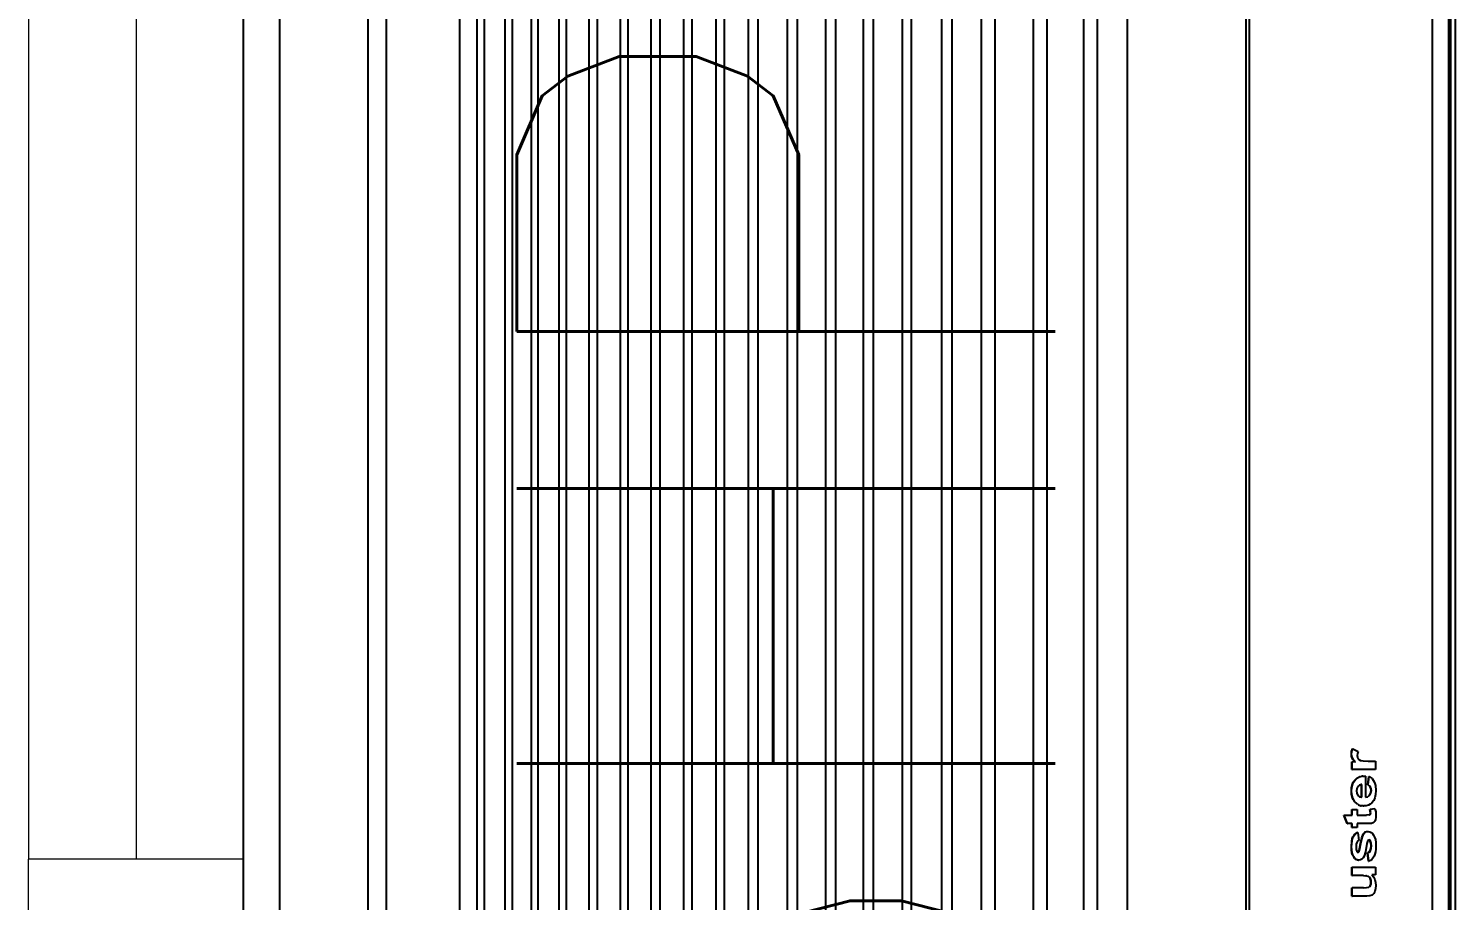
# Model space of a CAD drawing. Header units: inches. Extents: x 17074 to 430035, y 21644 to 175348.
# Drawn here: x 49579 to 50309, y 70058 to 70504 of the extents above; entities that cross this region are included whole.
import ezdxf

# ---------------------------------------------------------------- set-up
doc = ezdxf.new("R2010")
doc.units = ezdxf.units.IN
doc.header["$MEASUREMENT"] = 0
doc.layers.add('Edges', color=7, linetype='Continuous')
doc.layers.add('WIN', color=8, linetype='Continuous', lineweight=18)
doc.styles.add('LAILA', font='romans.shx', dxfattribs={"width": 0.85})

# ---------------------------------------------------------------- blocks, each defined once
blk = doc.blocks.new('air con')
at = {"layer": 'Edges'}
for p, q in [((71.402, 41.898), (152.402, 41.898)), ((71.402, 41.095), (152.402, 41.095)), ((71.402, 39.122), (152.402, 39.122)), ((152.402, 38.724), (71.402, 38.724)), ((152.402, 37.092), (71.402, 37.092)), ((152.402, 36.701), (71.402, 36.701)), ((152.402, 36.542), (71.402, 36.542)), ((152.402, 36.078), (71.402, 36.078)), ((152.402, 35.914), (71.402, 35.914)), ((152.402, 35.493), (71.402, 35.493)), ((152.402, 35.34), (71.402, 35.34)), ((152.402, 34.877), (71.402, 34.877)), ((152.402, 34.709), (71.402, 34.709)), ((152.402, 34.207), (71.402, 34.207)), ((152.402, 34.022), (71.402, 34.022)), ((152.402, 33.51), (71.402, 33.51)), ((152.402, 33.335), (71.402, 33.335)), ((152.402, 32.826), (71.402, 32.826)), ((152.402, 32.625), (71.402, 32.625)), ((152.402, 32.098), (71.402, 32.098)), ((152.402, 31.911), (71.402, 31.911)), ((152.402, 31.378), (71.402, 31.378)), ((152.402, 31.189), (71.402, 31.189)), ((152.402, 30.654), (71.402, 30.654)), ((152.402, 30.439), (71.402, 30.439)), ((152.402, 29.791), (71.402, 29.791)), ((152.402, 29.562), (71.402, 29.562)), ((152.402, 28.935), (71.402, 28.935)), ((152.402, 28.714), (71.402, 28.714)), ((152.402, 28.092), (71.402, 28.092)), ((152.402, 27.871), (71.402, 27.871)), ((152.402, 27.226), (71.402, 27.226)), ((152.402, 27.024), (71.402, 27.024)), ((152.402, 26.349), (71.402, 26.349)), ((152.402, 26.117), (71.402, 26.117)), ((152.402, 25.469), (71.402, 25.469)), ((152.402, 25.162), (71.402, 25.162)), ((152.402, 24.304), (71.402, 24.304)), ((152.402, 24.002), (71.402, 24.002)), ((152.402, 23.184), (71.402, 23.184)), ((152.402, 22.883), (71.402, 22.883)), ((152.402, 22.213), (71.402, 22.213)), ((152.402, 19.568), (71.402, 19.568)), ((152.402, 19.493), (71.402, 19.493)), ((113.253, 17.206), (113.442, 17.206)), ((113.253, 17.206), (113.253, 17.199)), ((113.253, 17.199), (113.442, 17.199)), ((113.253, 16.872), (113.253, 17.199)), ((113.442, 17.206), (113.442, 17.199)), ((113.442, 16.961), (113.442, 17.199)), ((113.713, 17.206), (113.901, 17.206)), ((113.713, 17.206), (113.713, 17.199)), ((113.713, 17.199), (113.901, 17.199)), ((113.713, 16.981), (113.713, 17.199)), ((113.901, 17.206), (113.901, 17.199)), ((113.901, 17.199), (113.901, 16.682)), ((114.107, 17.155), (114.129, 17.172)), ((114.171, 17.192), (114.129, 17.172)), ((114.129, 17.165), (114.171, 17.185)), ((114.129, 17.172), (114.129, 17.165)), ((114.171, 17.192), (114.222, 17.206)), ((114.171, 17.185), (114.222, 17.199)), ((114.171, 17.192), (114.171, 17.185)), ((114.222, 17.206), (114.284, 17.215)), ((114.222, 17.199), (114.284, 17.208)), ((114.222, 17.206), (114.222, 17.199)), ((114.284, 17.215), (114.356, 17.217)), ((114.284, 17.215), (114.284, 17.208)), ((114.284, 17.208), (114.356, 17.211)), ((114.356, 17.217), (114.483, 17.209)), ((114.356, 17.211), (114.483, 17.202)), ((114.483, 17.209), (114.533, 17.198)), ((114.483, 17.202), (114.533, 17.191)), ((114.533, 17.198), (114.573, 17.183)), ((114.533, 17.198), (114.533, 17.191)), ((114.533, 17.191), (114.573, 17.176)), ((114.573, 17.183), (114.573, 17.176)), ((114.573, 17.183), (114.606, 17.163)), ((114.573, 17.176), (114.606, 17.157)), ((114.782, 17.206), (114.869, 17.206)), ((114.782, 17.206), (114.782, 17.199)), ((114.782, 17.199), (114.869, 17.199)), ((114.782, 17.09), (114.782, 17.199)), ((114.869, 17.308), (115.058, 17.388)), ((114.869, 17.302), (115.058, 17.381)), ((114.869, 17.308), (114.869, 17.302)), ((114.869, 17.206), (114.869, 17.302)), ((114.869, 17.206), (114.869, 17.199)), ((115.058, 17.388), (115.058, 17.381)), ((115.058, 17.381), (115.058, 17.206)), ((115.058, 17.206), (115.187, 17.206)), ((115.058, 17.206), (115.058, 17.199)), ((115.058, 17.199), (115.187, 17.199)), ((115.187, 17.206), (115.187, 17.199)), ((115.187, 17.199), (115.187, 17.09)), ((115.404, 17.176), (115.355, 17.145)), ((115.355, 17.138), (115.404, 17.17)), ((115.404, 17.176), (115.46, 17.199)), ((115.404, 17.17), (115.46, 17.192)), ((115.404, 17.176), (115.404, 17.17)), ((115.46, 17.199), (115.522, 17.213)), ((115.46, 17.192), (115.522, 17.206)), ((115.46, 17.199), (115.46, 17.192)), ((115.522, 17.213), (115.589, 17.217)), ((115.522, 17.213), (115.522, 17.206)), ((115.522, 17.206), (115.589, 17.211)), ((115.589, 17.217), (115.664, 17.213)), ((115.589, 17.217), (115.589, 17.211)), ((115.589, 17.211), (115.664, 17.206)), ((115.664, 17.213), (115.731, 17.198)), ((115.664, 17.213), (115.664, 17.206)), ((115.664, 17.206), (115.731, 17.191)), ((115.731, 17.198), (115.731, 17.191)), ((115.731, 17.198), (115.79, 17.175)), ((115.731, 17.191), (115.79, 17.168)), ((115.79, 17.175), (115.79, 17.168)), ((115.79, 17.175), (115.84, 17.141)), ((116.073, 17.206), (116.248, 17.206)), ((116.073, 17.206), (116.073, 17.199)), ((116.073, 17.199), (116.248, 17.199)), ((116.073, 16.682), (116.073, 17.199)), ((116.248, 17.206), (116.248, 17.199)), ((116.248, 17.199), (116.253, 17.137)), ((116.248, 17.125), (116.291, 17.169)), ((116.291, 17.175), (116.253, 17.137)), ((116.291, 17.175), (116.329, 17.201)), ((116.291, 17.169), (116.329, 17.194)), ((116.291, 17.175), (116.291, 17.169)), ((116.329, 17.201), (116.368, 17.213)), ((116.329, 17.194), (116.368, 17.206)), ((116.329, 17.201), (116.329, 17.194)), ((116.368, 17.213), (116.411, 17.217)), ((116.368, 17.213), (116.368, 17.206)), ((116.368, 17.206), (116.411, 17.211)), ((116.411, 17.217), (116.474, 17.211)), ((116.411, 17.217), (116.411, 17.211)), ((116.411, 17.211), (116.474, 17.204)), ((116.474, 17.211), (116.535, 17.192)), ((116.474, 17.211), (116.474, 17.204)), ((116.474, 17.204), (116.535, 17.185)), ((116.535, 17.185), (116.477, 17.065)), ((116.535, 17.192), (116.535, 17.185)), ((113.26, 16.807), (113.253, 16.872)), ((113.442, 16.948), (113.442, 16.961)), ((113.442, 16.948), (113.444, 16.88)), ((113.444, 16.88), (113.452, 16.834)), ((113.706, 16.883), (113.699, 16.848)), ((113.706, 16.883), (113.708, 16.893)), ((113.706, 16.883), (113.709, 16.89)), ((113.708, 16.893), (113.709, 16.897)), ((113.709, 16.89), (113.708, 16.893)), ((113.711, 16.945), (113.709, 16.897)), ((113.711, 16.945), (113.713, 16.981)), ((114.03, 16.836), (114.219, 16.857)), ((114.03, 16.829), (114.219, 16.85)), ((114.056, 17.057), (114.057, 17.066)), ((114.056, 17.057), (114.056, 17.052)), ((114.061, 17.017), (114.056, 17.052)), ((114.057, 17.066), (114.059, 17.077)), ((114.059, 17.077), (114.061, 17.084)), ((114.061, 17.091), (114.074, 17.114)), ((114.061, 17.091), (114.061, 17.084)), ((114.077, 16.985), (114.061, 17.017)), ((114.096, 17.146), (114.074, 17.121)), ((114.074, 17.114), (114.097, 17.141)), ((114.074, 17.121), (114.074, 17.114)), ((114.104, 16.958), (114.077, 16.985)), ((114.096, 17.146), (114.107, 17.155)), ((114.096, 17.146), (114.097, 17.141)), ((114.097, 17.141), (114.129, 17.165)), ((114.141, 16.935), (114.104, 16.958)), ((114.243, 16.904), (114.141, 16.935)), ((114.219, 16.857), (114.219, 16.85)), ((114.237, 16.822), (114.219, 16.85)), ((114.232, 17.073), (114.231, 17.069)), ((114.231, 17.069), (114.234, 17.066)), ((114.236, 17.085), (114.232, 17.073)), ((114.234, 17.066), (114.232, 17.073)), ((114.236, 17.063), (114.234, 17.066)), ((114.253, 17.097), (114.236, 17.085)), ((114.236, 17.063), (114.236, 17.056)), ((114.25, 17.051), (114.236, 17.063)), ((114.236, 17.056), (114.25, 17.045)), ((114.43, 16.869), (114.243, 16.904)), ((114.25, 17.051), (114.25, 17.045)), ((114.25, 17.051), (114.307, 17.035)), ((114.25, 17.045), (114.307, 17.028)), ((114.295, 17.108), (114.253, 17.097)), ((114.359, 17.112), (114.295, 17.108)), ((114.307, 17.035), (114.426, 17.013)), ((114.307, 17.028), (114.426, 17.006)), ((114.411, 17.108), (114.359, 17.112)), ((114.45, 17.096), (114.411, 17.108)), ((114.426, 17.013), (114.554, 16.985)), ((114.426, 17.006), (114.554, 16.978)), ((114.493, 16.851), (114.43, 16.869)), ((114.477, 17.077), (114.45, 17.096)), ((114.493, 17.05), (114.477, 17.077)), ((114.671, 17.074), (114.493, 17.05)), ((114.503, 16.839), (114.493, 16.851)), ((114.554, 16.985), (114.636, 16.952)), ((114.554, 16.978), (114.636, 16.945)), ((114.606, 17.163), (114.606, 17.157)), ((114.626, 17.146), (114.606, 17.163)), ((114.606, 17.157), (114.633, 17.133)), ((114.626, 17.146), (114.633, 17.14)), ((114.633, 17.14), (114.633, 17.133)), ((114.671, 17.08), (114.633, 17.14)), ((114.633, 17.133), (114.671, 17.08)), ((114.636, 16.952), (114.636, 16.945)), ((114.636, 16.952), (114.643, 16.947)), ((114.636, 16.945), (114.662, 16.925)), ((114.643, 16.947), (114.652, 16.94)), ((114.652, 16.94), (114.662, 16.932)), ((114.662, 16.932), (114.662, 16.925)), ((114.67, 16.922), (114.662, 16.925)), ((114.68, 16.908), (114.67, 16.922)), ((114.671, 17.08), (114.671, 17.074)), ((114.684, 16.9), (114.68, 16.908)), ((114.68, 16.908), (114.68, 16.901)), ((114.68, 16.901), (114.684, 16.9)), ((114.684, 16.9), (114.691, 16.881)), ((114.691, 16.881), (114.695, 16.85)), ((114.695, 16.85), (114.695, 16.843)), ((114.869, 17.09), (114.782, 17.09)), ((114.869, 16.864), (114.869, 17.09)), ((114.875, 16.768), (114.869, 16.864)), ((115.187, 17.09), (115.058, 17.09)), ((115.058, 17.09), (115.058, 16.888)), ((115.058, 16.885), (115.058, 16.888)), ((115.058, 16.888), (115.058, 16.881)), ((115.058, 16.885), (115.058, 16.881)), ((115.058, 16.881), (115.058, 16.879)), ((115.062, 16.815), (115.058, 16.879)), ((115.264, 16.955), (115.263, 16.943)), ((115.263, 16.936), (115.263, 16.943)), ((115.267, 16.885), (115.263, 16.936)), ((115.264, 16.955), (115.268, 16.997)), ((115.28, 16.838), (115.267, 16.885)), ((115.286, 17.058), (115.268, 17.004)), ((115.268, 17.004), (115.268, 16.997)), ((115.268, 17), (115.268, 17.004)), ((115.268, 16.997), (115.268, 17)), ((115.299, 17.08), (115.286, 17.058)), ((115.299, 17.08), (115.315, 17.098)), ((115.355, 17.145), (115.315, 17.105)), ((115.315, 17.098), (115.355, 17.138)), ((115.315, 17.105), (115.315, 17.098)), ((115.355, 17.145), (115.355, 17.138)), ((115.928, 16.901), (115.457, 16.901)), ((115.457, 16.901), (115.468, 16.854)), ((115.46, 16.992), (115.459, 16.985)), ((115.459, 16.985), (115.741, 16.985)), ((115.469, 17.035), (115.46, 16.992)), ((115.46, 16.992), (115.739, 16.992)), ((115.468, 16.854), (115.468, 16.847)), ((115.499, 17.073), (115.469, 17.035)), ((115.544, 17.098), (115.499, 17.073)), ((115.601, 17.106), (115.544, 17.098)), ((115.654, 17.098), (115.601, 17.106)), ((115.699, 17.075), (115.654, 17.098)), ((115.729, 17.037), (115.699, 17.075)), ((115.739, 16.992), (115.729, 17.037)), ((115.73, 16.853), (115.918, 16.83)), ((115.73, 16.853), (115.73, 16.846)), ((115.741, 16.985), (115.739, 16.992)), ((115.79, 17.168), (115.84, 17.134)), ((115.84, 17.141), (115.84, 17.134)), ((115.88, 17.098), (115.84, 17.141)), ((115.84, 17.134), (115.88, 17.091)), ((115.88, 17.098), (115.88, 17.091)), ((115.888, 17.082), (115.88, 17.091)), ((115.888, 17.082), (115.903, 17.053)), ((115.908, 17.043), (115.903, 17.053)), ((115.908, 17.038), (115.908, 17.043)), ((115.911, 17.033), (115.908, 17.038)), ((115.911, 17.033), (115.924, 16.981)), ((115.924, 16.974), (115.924, 16.981)), ((115.925, 16.959), (115.924, 16.974)), ((115.925, 16.959), (115.928, 16.908)), ((115.928, 16.901), (115.928, 16.908)), ((116.248, 17.132), (116.253, 17.137)), ((116.248, 17.132), (116.248, 17.125)), ((116.266, 16.951), (116.262, 16.841)), ((116.278, 17.015), (116.266, 16.951)), ((116.296, 17.05), (116.278, 17.015)), ((116.321, 17.072), (116.296, 17.05)), ((116.351, 17.084), (116.321, 17.072)), ((116.388, 17.088), (116.351, 17.084)), ((116.431, 17.082), (116.388, 17.088)), ((116.477, 17.065), (116.431, 17.082)), ((113.279, 16.757), (113.26, 16.807)), ((113.312, 16.72), (113.279, 16.757)), ((113.361, 16.693), (113.312, 16.72)), ((113.422, 16.676), (113.361, 16.693)), ((113.49, 16.67), (113.422, 16.676)), ((113.452, 16.834), (113.452, 16.828)), ((113.467, 16.812), (113.452, 16.828)), ((113.467, 16.812), (113.49, 16.796)), ((113.467, 16.812), (113.467, 16.806)), ((113.467, 16.806), (113.49, 16.789)), ((113.49, 16.796), (113.521, 16.785)), ((113.49, 16.796), (113.49, 16.789)), ((113.49, 16.789), (113.521, 16.778)), ((113.559, 16.676), (113.49, 16.67)), ((113.521, 16.785), (113.56, 16.781)), ((113.521, 16.785), (113.521, 16.778)), ((113.521, 16.778), (113.56, 16.774)), ((113.624, 16.694), (113.559, 16.676)), ((113.56, 16.781), (113.605, 16.786)), ((113.56, 16.781), (113.56, 16.774)), ((113.56, 16.774), (113.605, 16.779)), ((113.605, 16.786), (113.646, 16.8)), ((113.605, 16.779), (113.646, 16.794)), ((113.605, 16.786), (113.605, 16.779)), ((113.681, 16.722), (113.624, 16.694)), ((113.646, 16.8), (113.678, 16.822)), ((113.646, 16.794), (113.678, 16.815)), ((113.646, 16.8), (113.646, 16.794)), ((113.678, 16.822), (113.699, 16.841)), ((113.678, 16.822), (113.678, 16.815)), ((113.726, 16.759), (113.681, 16.722)), ((113.699, 16.848), (113.699, 16.841)), ((113.726, 16.682), (113.726, 16.759)), ((113.901, 16.682), (113.726, 16.682)), ((114.03, 16.836), (114.03, 16.829)), ((114.047, 16.794), (114.03, 16.829)), ((114.071, 16.763), (114.047, 16.794)), ((114.102, 16.736), (114.071, 16.763)), ((114.141, 16.713), (114.102, 16.736)), ((114.187, 16.694), (114.141, 16.713)), ((114.241, 16.681), (114.187, 16.694)), ((114.237, 16.822), (114.268, 16.797)), ((114.237, 16.822), (114.237, 16.815)), ((114.237, 16.815), (114.268, 16.79)), ((114.302, 16.673), (114.241, 16.681)), ((114.268, 16.797), (114.312, 16.781)), ((114.268, 16.797), (114.268, 16.79)), ((114.268, 16.79), (114.312, 16.774)), ((114.371, 16.67), (114.302, 16.673)), ((114.312, 16.781), (114.371, 16.776)), ((114.312, 16.781), (114.312, 16.774)), ((114.312, 16.774), (114.371, 16.769)), ((114.371, 16.776), (114.435, 16.781)), ((114.371, 16.776), (114.371, 16.769)), ((114.371, 16.769), (114.435, 16.774)), ((114.446, 16.673), (114.371, 16.67)), ((114.435, 16.781), (114.481, 16.795)), ((114.435, 16.774), (114.481, 16.788)), ((114.435, 16.781), (114.435, 16.774)), ((114.512, 16.683), (114.446, 16.673)), ((114.481, 16.795), (114.5, 16.811)), ((114.481, 16.788), (114.5, 16.804)), ((114.481, 16.795), (114.481, 16.788)), ((114.5, 16.811), (114.506, 16.825)), ((114.5, 16.811), (114.5, 16.804)), ((114.506, 16.825), (114.503, 16.839)), ((114.568, 16.699), (114.512, 16.683)), ((114.613, 16.721), (114.568, 16.699)), ((114.649, 16.748), (114.613, 16.721)), ((114.675, 16.777), (114.649, 16.748)), ((114.69, 16.809), (114.675, 16.777)), ((114.695, 16.843), (114.69, 16.809)), ((114.885, 16.738), (114.875, 16.768)), ((114.901, 16.715), (114.885, 16.738)), ((114.926, 16.697), (114.901, 16.715)), ((114.961, 16.683), (114.926, 16.697)), ((115.005, 16.673), (114.961, 16.683)), ((115.053, 16.67), (115.005, 16.673)), ((115.132, 16.675), (115.053, 16.67)), ((115.078, 16.797), (115.062, 16.815)), ((115.062, 16.815), (115.062, 16.808)), ((115.062, 16.808), (115.078, 16.79)), ((115.078, 16.797), (115.11, 16.79)), ((115.078, 16.797), (115.078, 16.79)), ((115.078, 16.79), (115.11, 16.784)), ((115.11, 16.79), (115.186, 16.804)), ((115.11, 16.784), (115.186, 16.797)), ((115.11, 16.79), (115.11, 16.784)), ((115.202, 16.691), (115.132, 16.675)), ((115.186, 16.804), (115.186, 16.797)), ((115.202, 16.697), (115.186, 16.797)), ((115.202, 16.697), (115.202, 16.691)), ((115.302, 16.796), (115.28, 16.838)), ((115.333, 16.758), (115.302, 16.796)), ((115.384, 16.72), (115.333, 16.758)), ((115.446, 16.692), (115.384, 16.72)), ((115.521, 16.676), (115.446, 16.692)), ((115.501, 16.813), (115.468, 16.847)), ((115.501, 16.813), (115.55, 16.788)), ((115.501, 16.813), (115.501, 16.806)), ((115.501, 16.806), (115.55, 16.781)), ((115.608, 16.67), (115.521, 16.676)), ((115.55, 16.788), (115.61, 16.779)), ((115.55, 16.788), (115.55, 16.781)), ((115.55, 16.781), (115.61, 16.772)), ((115.716, 16.68), (115.608, 16.67)), ((115.61, 16.779), (115.651, 16.784)), ((115.61, 16.779), (115.61, 16.772)), ((115.61, 16.772), (115.651, 16.777)), ((115.651, 16.784), (115.684, 16.797)), ((115.651, 16.777), (115.684, 16.79)), ((115.651, 16.784), (115.651, 16.777)), ((115.684, 16.797), (115.711, 16.82)), ((115.684, 16.79), (115.711, 16.813)), ((115.684, 16.797), (115.684, 16.79)), ((115.711, 16.82), (115.73, 16.846)), ((115.711, 16.82), (115.711, 16.813)), ((115.762, 16.692), (115.716, 16.68)), ((115.73, 16.846), (115.918, 16.823)), ((115.803, 16.709), (115.762, 16.692)), ((115.84, 16.731), (115.803, 16.709)), ((115.871, 16.757), (115.84, 16.731)), ((115.918, 16.823), (115.871, 16.757)), ((115.918, 16.83), (115.918, 16.823)), ((116.262, 16.682), (116.073, 16.682)), ((116.262, 16.841), (116.262, 16.682)), ((146.421, 15.42), (76.921, 15.42)), ((146.421, 15.051), (76.921, 15.051)), ((146.421, 15.012), (76.921, 15.012)), ((71.402, 14.898), (152.402, 14.898))]:
    blk.add_line(p, q, dxfattribs=at)
blk = doc.blocks.new('1.5HP AIR CONDITION')
at = {"xscale": 22.95287572191861, "yscale": 22.95287572191861, "zscale": 22.95287572191861}
blk.add_blockref('air con', (-3117.79, -341.95), dxfattribs=at)
at = {"insert": (-992.31, 480.1), "char_height": 275.47, "width": 2697.1036, "attachment_point": 1, "style": 'LAILA'}
blk.add_mtext('1.5HP', dxfattribs=at)

msp = doc.modelspace()

# ---------------------------------------------------------------- linework, layer by layer
at = {"layer": 'WIN'}
for p, q in [((49579.33, 71029.41), (49579.33, 70079.41)), ((49634.33, 71029.41), (49634.33, 70079.41)), ((49689.33, 71029.41), (49689.33, 70079.41)), ((49579.33, 70029.41), (49579.33, 70079.41)), ((49689.33, 70079.41), (49689.33, 70029.41))]:
    msp.add_line(p, q, dxfattribs=at)
msp.add_lwpolyline([(49689.33, 70079.41), (49579.33, 70079.41)], dxfattribs=at)

# ---------------------------------------------------------------- block references
at = {"rotation": 89.99999999999999}
msp.add_blockref('1.5HP AIR CONDITION', (50309.06, 70578.72), dxfattribs=at)

doc.saveas('drawing.dxf')
